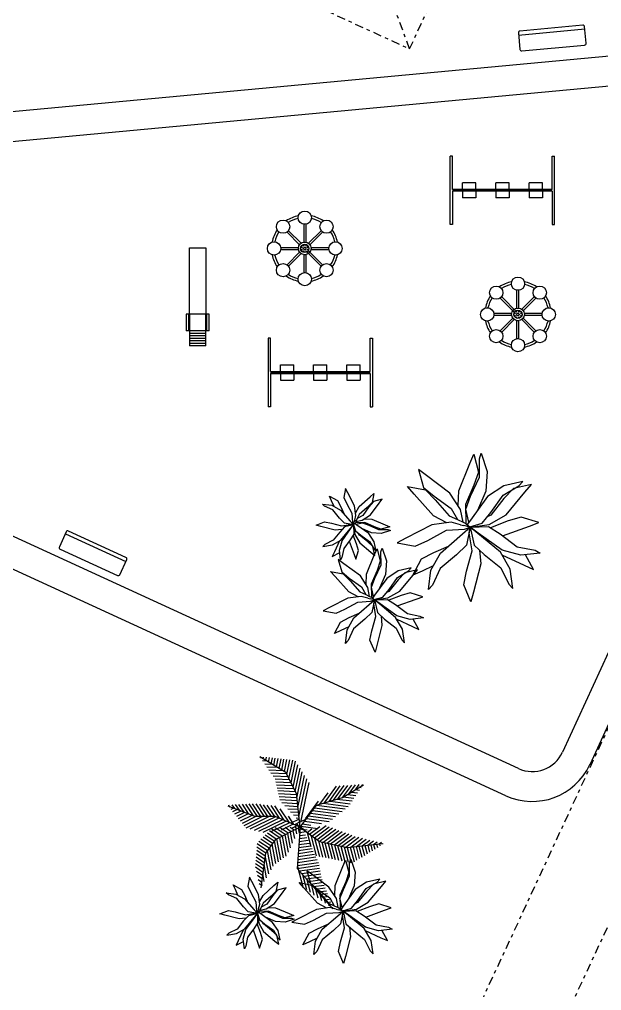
# Model space of a CAD drawing. Extents: x 714896 to 749292, y 8417558 to 8447149.
# Drawn here: x 739360.38 to 739377.9, y 8429322.94 to 8429352.16 of the extents above; entities that cross this region are included whole.
import ezdxf

# ---------------------------------------------------------------- set-up
doc = ezdxf.new("R2010")
doc.units = 0
doc.header["$MEASUREMENT"] = 0
doc.linetypes.add('DASHDOT', pattern=[1, 0.5, -0.25, 0, -0.25])
doc.layers.add('LOTE', color=7, linetype='CONTINUOUS')
doc.layers.add('REFERENCIA', color=7, linetype='CONTINUOUS')

msp = doc.modelspace()

# ---------------------------------------------------------------- linework, layer by layer
at = {"layer": 'LOTE', "color": 7}
for p, q in [((739359.941, 8429349.37, 524.97), (739380.354, 8429351.277, 524.97)), ((739358.357, 8429348.318, 524.97), (739380.017, 8429350.342, 524.97)), ((739381.753, 8429341.068, 524.97), (739376.722, 8429330.112, 524.97)), ((739382.672, 8429340.912, 524.97), (739377.54, 8429329.736, 524.97)), ((739375.396, 8429329.62, 524.97), (739354.688, 8429339.129, 524.97)), ((739375.02, 8429328.802, 524.97), (739354.312, 8429338.311, 524.97))]:
    msp.add_line(p, q, dxfattribs=at)
for radius in [1, 1.9]:
    msp.add_arc((739375.813, 8429330.529, 524.97), radius, 245.3364, 335.3364, dxfattribs=at)
at = {"layer": 'REFERENCIA', "color": 11, "linetype": 'DASHDOT', "ltscale": 0.5}
for p, q in [((739372.121, 8429351.273, 524.97), (739367.403, 8429364.003, 524.97)), ((739372.121, 8429351.273, 524.97), (739376.127, 8429359.997, 524.97)), ((739363.397, 8429355.279, 524.97), (739372.121, 8429351.273, 524.97))]:
    msp.add_line(p, q, dxfattribs=at)
at = {"layer": 'REFERENCIA', "color": 11}
for p, q in [((739375.4, 8429351.691, 524.97), (739377.392, 8429351.877, 524.97)), ((739365.492, 8429345.289, 524.97), (739365.992, 8429345.289, 524.97)), ((739365.492, 8429343.289, 524.97), (739365.492, 8429345.289, 524.97)), ((739365.992, 8429345.289, 524.97), (739365.992, 8429343.289, 524.97)), ((739366.092, 8429343.289, 524.97), (739365.392, 8429343.289, 524.97)), ((739366.092, 8429342.789, 524.97), (739365.392, 8429342.789, 524.97)), ((739365.992, 8429342.714, 524.97), (739365.492, 8429342.714, 524.97)), ((739365.992, 8429342.639, 524.97), (739365.492, 8429342.639, 524.97)), ((739365.992, 8429342.564, 524.97), (739365.492, 8429342.564, 524.97)), ((739365.992, 8429342.489, 524.97), (739365.492, 8429342.489, 524.97)), ((739365.992, 8429342.414, 524.97), (739365.492, 8429342.414, 524.97)), ((739365.992, 8429342.339, 524.97), (739365.492, 8429342.339, 524.97)), ((739361.76, 8429336.68, 524.97), (739363.577, 8429335.846, 524.97))]:
    msp.add_line(p, q, dxfattribs=at)
at = {"layer": 'REFERENCIA', "color": 44, "linetype": 'DASHDOT', "ltscale": 0.5}
for p, q in [((739372.498, 8429318.767, 524.97), (739383.446, 8429342.35, 524.97)), ((739376.45, 8429321.343, 524.97), (739384.029, 8429337.669, 524.97))]:
    msp.add_line(p, q, dxfattribs=at)
at = {"layer": 'REFERENCIA', "color": 3}
for p, q in [((739370.468, 8429337.097, 524.97), (739370.455, 8429337.045, 524.97)), ((739370.543, 8429337.14, 524.97), (739370.505, 8429337.055, 524.97)), ((739373.563, 8429337.109, 524.97), (739373.733, 8429337.033, 524.97)), ((739373.65, 8429336.958, 524.97), (739373.753, 8429336.932, 524.97)), ((739370.799, 8429334.854, 524.97), (739370.917, 8429334.801, 524.97)), ((739370.859, 8429334.749, 524.97), (739370.931, 8429334.73, 524.97)), ((739367.635, 8429329.954, 524.97), (739367.639, 8429329.975, 524.97)), ((739367.714, 8429329.907, 524.97), (739367.727, 8429329.966, 524.97)), ((739367.794, 8429329.859, 524.97), (739367.814, 8429329.957, 524.97)), ((739367.662, 8429329.938, 524.97), (739367.635, 8429329.939, 524.97)), ((739367.825, 8429329.841, 524.97), (739367.698, 8429329.848, 524.97)), ((739367.989, 8429329.744, 524.97), (739367.76, 8429329.756, 524.97)), ((739368.152, 8429329.647, 524.97), (739367.823, 8429329.665, 524.97)), ((739367.874, 8429329.812, 524.97), (739367.902, 8429329.948, 524.97)), ((739367.954, 8429329.764, 524.97), (739367.99, 8429329.938, 524.97)), ((739368.034, 8429329.717, 524.97), (739368.077, 8429329.929, 524.97)), ((739368.114, 8429329.67, 524.97), (739368.165, 8429329.92, 524.97)), ((739368.194, 8429329.622, 524.97), (739368.253, 8429329.911, 524.97)), ((739368.273, 8429329.575, 524.97), (739368.34, 8429329.901, 524.97)), ((739368.353, 8429329.528, 524.97), (739368.428, 8429329.892, 524.97)), ((739368.425, 8429329.441, 524.97), (739368.516, 8429329.883, 524.97)), ((739368.489, 8429329.314, 524.97), (739368.603, 8429329.874, 524.97)), ((739368.552, 8429329.187, 524.97), (739368.686, 8429329.84, 524.97)), ((739368.616, 8429329.06, 524.97), (739368.754, 8429329.733, 524.97)), ((739368.315, 8429329.55, 524.97), (739367.885, 8429329.574, 524.97)), ((739368.417, 8429329.457, 524.97), (739367.948, 8429329.483, 524.97)), ((739368.462, 8429329.367, 524.97), (739368.01, 8429329.391, 524.97)), ((739368.679, 8429328.932, 524.97), (739368.822, 8429329.627, 524.97)), ((739368.727, 8429328.731, 524.97), (739368.889, 8429329.521, 524.97)), ((739368.759, 8429328.451, 524.97), (739368.957, 8429329.415, 524.97)), ((739368.507, 8429329.276, 524.97), (739368.07, 8429329.3, 524.97)), ((739368.552, 8429329.186, 524.97), (739368.091, 8429329.211, 524.97)), ((739368.598, 8429329.096, 524.97), (739368.111, 8429329.122, 524.97)), ((739368.791, 8429328.17, 524.97), (739369.025, 8429329.309, 524.97)), ((739368.848, 8429328.009, 524.97), (739369.093, 8429329.203, 524.97)), ((739369.557, 8429328.59, 524.97), (739369.916, 8429329.086, 524.97)), ((739369.695, 8429328.631, 524.97), (739370.031, 8429329.095, 524.97)), ((739369.833, 8429328.672, 524.97), (739370.146, 8429329.105, 524.97)), ((739369.971, 8429328.713, 524.97), (739370.261, 8429329.114, 524.97)), ((739370.112, 8429328.758, 524.97), (739370.377, 8429329.124, 524.97)), ((739370.301, 8429328.87, 524.97), (739370.492, 8429329.133, 524.97)), ((739370.491, 8429328.982, 524.97), (739370.607, 8429329.143, 524.97)), ((739370.68, 8429329.095, 524.97), (739370.709, 8429329.135, 524.97)), ((739368.643, 8429329.005, 524.97), (739368.131, 8429329.033, 524.97)), ((739368.688, 8429328.915, 524.97), (739368.151, 8429328.944, 524.97)), ((739368.716, 8429328.825, 524.97), (739368.172, 8429328.855, 524.97)), ((739369.419, 8429328.549, 524.97), (739369.665, 8429328.889, 524.97)), ((739370.248, 8429328.839, 524.97), (739370.499, 8429328.806, 524.97)), ((739370.37, 8429328.911, 524.97), (739370.555, 8429328.887, 524.97)), ((739370.493, 8429328.984, 524.97), (739370.611, 8429328.968, 524.97)), ((739370.616, 8429329.056, 524.97), (739370.667, 8429329.05, 524.97)), ((739366.669, 8429328.528, 524.97), (739366.705, 8429328.472, 524.97)), ((739366.771, 8429328.532, 524.97), (739366.846, 8429328.417, 524.97)), ((739366.873, 8429328.536, 524.97), (739366.987, 8429328.362, 524.97)), ((739366.975, 8429328.541, 524.97), (739367.128, 8429328.306, 524.97)), ((739367.077, 8429328.545, 524.97), (739367.269, 8429328.251, 524.97)), ((739367.178, 8429328.55, 524.97), (739367.41, 8429328.195, 524.97)), ((739367.28, 8429328.554, 524.97), (739367.53, 8429328.172, 524.97)), ((739367.382, 8429328.559, 524.97), (739367.635, 8429328.172, 524.97)), ((739367.489, 8429328.556, 524.97), (739367.74, 8429328.172, 524.97)), ((739367.602, 8429328.544, 524.97), (739367.845, 8429328.172, 524.97)), ((739367.715, 8429328.532, 524.97), (739367.95, 8429328.172, 524.97)), ((739367.827, 8429328.519, 524.97), (739368.054, 8429328.172, 524.97)), ((739367.94, 8429328.507, 524.97), (739368.191, 8429328.123, 524.97)), ((739368.053, 8429328.495, 524.97), (739368.336, 8429328.062, 524.97)), ((739368.727, 8429328.737, 524.97), (739368.192, 8429328.766, 524.97)), ((739368.737, 8429328.649, 524.97), (739368.212, 8429328.677, 524.97)), ((739368.747, 8429328.56, 524.97), (739368.28, 8429328.586, 524.97)), ((739368.757, 8429328.472, 524.97), (739368.367, 8429328.493, 524.97)), ((739368.987, 8429328.102, 524.97), (739369.376, 8429328.64, 524.97)), ((739369.317, 8429328.517, 524.97), (739370.182, 8429328.405, 524.97)), ((739369.519, 8429328.579, 524.97), (739370.275, 8429328.481, 524.97)), ((739369.727, 8429328.641, 524.97), (739370.331, 8429328.562, 524.97)), ((739369.935, 8429328.702, 524.97), (739370.387, 8429328.643, 524.97)), ((739370.125, 8429328.766, 524.97), (739370.443, 8429328.725, 524.97)), ((739366.707, 8429328.471, 524.97), (739366.68, 8429328.458, 524.97)), ((739366.818, 8429328.428, 524.97), (739366.737, 8429328.388, 524.97)), ((739366.929, 8429328.385, 524.97), (739366.793, 8429328.318, 524.97)), ((739367.039, 8429328.341, 524.97), (739366.85, 8429328.248, 524.97)), ((739367.15, 8429328.298, 524.97), (739366.907, 8429328.178, 524.97)), ((739367.26, 8429328.254, 524.97), (739366.963, 8429328.108, 524.97)), ((739367.371, 8429328.211, 524.97), (739367.02, 8429328.038, 524.97)), ((739368.214, 8429328.409, 524.97), (739368.481, 8429328.001, 524.97)), ((739368.767, 8429328.383, 524.97), (739368.453, 8429328.4, 524.97)), ((739368.777, 8429328.295, 524.97), (739368.539, 8429328.308, 524.97)), ((739368.787, 8429328.206, 524.97), (739368.625, 8429328.215, 524.97)), ((739369.138, 8429328.275, 524.97), (739369.893, 8429328.177, 524.97)), ((739369.198, 8429328.355, 524.97), (739369.989, 8429328.253, 524.97)), ((739369.257, 8429328.436, 524.97), (739370.086, 8429328.329, 524.97)), ((739367.492, 8429328.172, 524.97), (739367.077, 8429327.969, 524.97)), ((739367.69, 8429328.172, 524.97), (739367.134, 8429327.899, 524.97)), ((739367.889, 8429328.172, 524.97), (739367.19, 8429327.829, 524.97)), ((739368.082, 8429328.169, 524.97), (739367.314, 8429327.792, 524.97)), ((739368.189, 8429328.124, 524.97), (739367.444, 8429327.758, 524.97)), ((739368.296, 8429328.079, 524.97), (739367.575, 8429327.724, 524.97)), ((739368.403, 8429328.034, 524.97), (739367.705, 8429327.691, 524.97)), ((739368.51, 8429327.988, 524.97), (739367.944, 8429327.71, 524.97)), ((739368.617, 8429327.943, 524.97), (739368.253, 8429327.764, 524.97)), ((739368.463, 8429328.188, 524.97), (739368.626, 8429327.939, 524.97)), ((739368.8, 8429328.095, 524.97), (739368.549, 8429327.972, 524.97)), ((739368.81, 8429328.002, 524.97), (739368.656, 8429327.926, 524.97)), ((739368.797, 8429328.118, 524.97), (739368.711, 8429328.123, 524.97)), ((739368.712, 8429327.968, 524.97), (739368.788, 8429327.851, 524.97)), ((739368.821, 8429327.91, 524.97), (739368.763, 8429327.881, 524.97)), ((739369.044, 8429328.117, 524.97), (739368.793, 8429327.994, 524.97)), ((739368.807, 8429328.03, 524.97), (739368.797, 8429328.03, 524.97)), ((739368.9, 8429327.952, 524.97), (739369.152, 8429327.919, 524.97)), ((739368.959, 8429328.032, 524.97), (739369.469, 8429327.966, 524.97)), ((739369.019, 8429328.113, 524.97), (739369.701, 8429328.025, 524.97)), ((739369.078, 8429328.194, 524.97), (739369.797, 8429328.101, 524.97)), ((739369.181, 8429327.588, 524.97), (739369.605, 8429327.906, 524.97)), ((739368.044, 8429327.433, 524.97), (739367.776, 8429327.616, 524.97)), ((739368.109, 8429327.495, 524.97), (739367.84, 8429327.678, 524.97)), ((739368.199, 8429327.54, 524.97), (739367.904, 8429327.741, 524.97)), ((739368.289, 8429327.585, 524.97), (739367.969, 8429327.803, 524.97)), ((739368.379, 8429327.63, 524.97), (739368.075, 8429327.837, 524.97)), ((739368.469, 8429327.675, 524.97), (739368.226, 8429327.84, 524.97)), ((739368.474, 8429327.099, 524.97), (739368.374, 8429327.627, 524.97)), ((739368.559, 8429327.719, 524.97), (739368.378, 8429327.843, 524.97)), ((739368.537, 8429327.238, 524.97), (739368.455, 8429327.668, 524.97)), ((739368.648, 8429327.764, 524.97), (739368.529, 8429327.846, 524.97)), ((739368.6, 8429327.377, 524.97), (739368.537, 8429327.709, 524.97)), ((739368.724, 8429327.898, 524.97), (739368.562, 8429327.818, 524.97)), ((739368.663, 8429327.515, 524.97), (739368.618, 8429327.749, 524.97)), ((739368.738, 8429327.809, 524.97), (739368.681, 8429327.849, 524.97)), ((739368.726, 8429327.654, 524.97), (739368.697, 8429327.805, 524.97)), ((739368.809, 8429327.674, 524.97), (739368.781, 8429327.824, 524.97)), ((739368.789, 8429327.793, 524.97), (739368.783, 8429327.821, 524.97)), ((739368.787, 8429327.804, 524.97), (739369.039, 8429327.771, 524.97)), ((739368.808, 8429327.875, 524.97), (739368.834, 8429327.872, 524.97)), ((739368.81, 8429327.601, 524.97), (739368.991, 8429327.627, 524.97)), ((739368.816, 8429327.698, 524.97), (739368.997, 8429327.724, 524.97)), ((739368.929, 8429327.786, 524.97), (739368.832, 8429327.852, 524.97)), ((739368.847, 8429327.885, 524.97), (739369.356, 8429327.819, 524.97)), ((739369.035, 8429327.698, 524.97), (739369.175, 8429327.803, 524.97)), ((739369.035, 8429327.698, 524.97), (739369.147, 8429327.274, 524.97)), ((739369.108, 8429327.643, 524.97), (739369.416, 8429327.874, 524.97)), ((739369.148, 8429327.613, 524.97), (739369.311, 8429326.995, 524.97)), ((739369.255, 8429327.533, 524.97), (739369.702, 8429327.869, 524.97)), ((739369.328, 8429327.479, 524.97), (739369.8, 8429327.833, 524.97)), ((739369.401, 8429327.424, 524.97), (739369.898, 8429327.796, 524.97)), ((739369.512, 8429327.398, 524.97), (739369.995, 8429327.76, 524.97)), ((739369.627, 8429327.374, 524.97), (739370.093, 8429327.724, 524.97)), ((739369.742, 8429327.35, 524.97), (739370.191, 8429327.687, 524.97)), ((739369.856, 8429327.327, 524.97), (739370.289, 8429327.651, 524.97)), ((739369.971, 8429327.303, 524.97), (739370.386, 8429327.615, 524.97)), ((739367.84, 8429327.147, 524.97), (739367.536, 8429327.354, 524.97)), ((739367.891, 8429327.219, 524.97), (739367.582, 8429327.429, 524.97)), ((739367.942, 8429327.29, 524.97), (739367.647, 8429327.492, 524.97)), ((739367.993, 8429327.362, 524.97), (739367.711, 8429327.554, 524.97)), ((739368.091, 8429326.761, 524.97), (739367.981, 8429327.345, 524.97)), ((739368.17, 8429326.817, 524.97), (739368.051, 8429327.443, 524.97)), ((739368.248, 8429326.874, 524.97), (739368.129, 8429327.504, 524.97)), ((739368.327, 8429326.93, 524.97), (739368.21, 8429327.545, 524.97)), ((739368.406, 8429326.987, 524.97), (739368.292, 8429327.586, 524.97)), ((739368.791, 8429327.333, 524.97), (739369.107, 8429327.378, 524.97)), ((739368.797, 8429327.422, 524.97), (739369.068, 8429327.461, 524.97)), ((739368.804, 8429327.512, 524.97), (739369.029, 8429327.544, 524.97)), ((739369.261, 8429327.528, 524.97), (739369.407, 8429326.976, 524.97)), ((739369.374, 8429327.444, 524.97), (739369.502, 8429326.957, 524.97)), ((739369.475, 8429327.405, 524.97), (739369.598, 8429326.939, 524.97)), ((739369.571, 8429327.386, 524.97), (739369.694, 8429326.92, 524.97)), ((739369.667, 8429327.366, 524.97), (739369.789, 8429326.901, 524.97)), ((739369.763, 8429327.346, 524.97), (739369.885, 8429326.882, 524.97)), ((739369.859, 8429327.326, 524.97), (739369.981, 8429326.863, 524.97)), ((739370.085, 8429327.279, 524.97), (739370.485, 8429327.579, 524.97)), ((739370.2, 8429327.255, 524.97), (739370.594, 8429327.551, 524.97)), ((739370.349, 8429327.257, 524.97), (739370.704, 8429327.523, 524.97)), ((739370.52, 8429327.276, 524.97), (739370.813, 8429327.496, 524.97)), ((739370.691, 8429327.294, 524.97), (739370.923, 8429327.468, 524.97)), ((739370.862, 8429327.313, 524.97), (739371.032, 8429327.441, 524.97)), ((739370.949, 8429327.322, 524.97), (739370.995, 8429327.148, 524.97)), ((739371.033, 8429327.331, 524.97), (739371.142, 8429327.413, 524.97)), ((739371.037, 8429327.332, 524.97), (739371.073, 8429327.197, 524.97)), ((739371.125, 8429327.341, 524.97), (739371.151, 8429327.245, 524.97)), ((739371.204, 8429327.35, 524.97), (739371.276, 8429327.404, 524.97)), ((739371.213, 8429327.351, 524.97), (739371.229, 8429327.293, 524.97)), ((739371.302, 8429327.361, 524.97), (739371.307, 8429327.341, 524.97)), ((739367.76, 8429326.883, 524.97), (739367.509, 8429327.054, 524.97)), ((739367.774, 8429326.98, 524.97), (739367.518, 8429327.154, 524.97)), ((739367.789, 8429327.076, 524.97), (739367.527, 8429327.254, 524.97)), ((739367.949, 8429326.567, 524.97), (739367.839, 8429327.147, 524.97)), ((739368.017, 8429326.683, 524.97), (739367.91, 8429327.246, 524.97)), ((739368.766, 8429326.974, 524.97), (739369.261, 8429327.046, 524.97)), ((739368.772, 8429327.064, 524.97), (739369.222, 8429327.129, 524.97)), ((739368.779, 8429327.154, 524.97), (739369.184, 8429327.212, 524.97)), ((739368.785, 8429327.243, 524.97), (739369.145, 8429327.295, 524.97)), ((739369.955, 8429327.306, 524.97), (739370.077, 8429326.844, 524.97)), ((739370.051, 8429327.286, 524.97), (739370.172, 8429326.825, 524.97)), ((739370.147, 8429327.266, 524.97), (739370.268, 8429326.806, 524.97)), ((739370.243, 8429327.247, 524.97), (739370.364, 8429326.787, 524.97)), ((739370.331, 8429327.256, 524.97), (739370.448, 8429326.811, 524.97)), ((739370.419, 8429327.265, 524.97), (739370.526, 8429326.859, 524.97)), ((739370.508, 8429327.275, 524.97), (739370.604, 8429326.908, 524.97)), ((739370.596, 8429327.284, 524.97), (739370.682, 8429326.956, 524.97)), ((739370.684, 8429327.294, 524.97), (739370.76, 8429327.004, 524.97)), ((739370.772, 8429327.303, 524.97), (739370.839, 8429327.052, 524.97)), ((739370.861, 8429327.313, 524.97), (739370.917, 8429327.1, 524.97)), ((739367.72, 8429326.592, 524.97), (739367.482, 8429326.754, 524.97)), ((739367.733, 8429326.689, 524.97), (739367.491, 8429326.854, 524.97)), ((739367.747, 8429326.786, 524.97), (739367.5, 8429326.954, 524.97)), ((739367.882, 8429326.451, 524.97), (739367.777, 8429327.005, 524.97)), ((739368.747, 8429326.706, 524.97), (739369.376, 8429326.796, 524.97)), ((739368.754, 8429326.795, 524.97), (739369.338, 8429326.879, 524.97)), ((739368.76, 8429326.885, 524.97), (739369.299, 8429326.963, 524.97)), ((739367.706, 8429326.495, 524.97), (739367.484, 8429326.647, 524.97)), ((739367.693, 8429326.398, 524.97), (739367.511, 8429326.522, 524.97)), ((739367.747, 8429326.219, 524.97), (739367.702, 8429326.461, 524.97)), ((739367.815, 8429326.335, 524.97), (739367.739, 8429326.733, 524.97)), ((739368.741, 8429326.616, 524.97), (739369.394, 8429326.71, 524.97)), ((739368.745, 8429326.668, 524.97), (739368.905, 8429326.061, 524.97)), ((739368.805, 8429326.537, 524.97), (739369.411, 8429326.624, 524.97)), ((739368.874, 8429326.458, 524.97), (739369.428, 8429326.538, 524.97)), ((739368.943, 8429326.379, 524.97), (739369.445, 8429326.452, 524.97)), ((739367.679, 8429326.301, 524.97), (739367.538, 8429326.397, 524.97)), ((739367.666, 8429326.204, 524.97), (739367.565, 8429326.273, 524.97)), ((739367.68, 8429326.103, 524.97), (739367.664, 8429326.189, 524.97)), ((739368.898, 8429326.431, 524.97), (739369.017, 8429325.979, 524.97)), ((739369.012, 8429326.301, 524.97), (739369.462, 8429326.365, 524.97)), ((739369.027, 8429326.284, 524.97), (739369.129, 8429325.897, 524.97)), ((739369.082, 8429326.222, 524.97), (739369.486, 8429326.28, 524.97)), ((739369.151, 8429326.143, 524.97), (739369.519, 8429326.196, 524.97)), ((739367.652, 8429326.107, 524.97), (739367.592, 8429326.148, 524.97)), ((739369.157, 8429326.136, 524.97), (739369.242, 8429325.814, 524.97)), ((739369.22, 8429326.065, 524.97), (739369.552, 8429326.112, 524.97)), ((739369.286, 8429325.989, 524.97), (739369.354, 8429325.732, 524.97)), ((739369.289, 8429325.986, 524.97), (739369.584, 8429326.028, 524.97)), ((739369.359, 8429325.907, 524.97), (739369.617, 8429325.944, 524.97)), ((739369.428, 8429325.829, 524.97), (739369.649, 8429325.86, 524.97)), ((739369.416, 8429325.842, 524.97), (739369.467, 8429325.65, 524.97)), ((739369.497, 8429325.75, 524.97), (739369.682, 8429325.776, 524.97)), ((739369.546, 8429325.695, 524.97), (739369.579, 8429325.567, 524.97)), ((739369.567, 8429325.671, 524.97), (739369.714, 8429325.692, 524.97)), ((739369.636, 8429325.592, 524.97), (739369.747, 8429325.608, 524.97)), ((739367.576, 8429325.399, 524.97), (739367.563, 8429325.348, 524.97)), ((739367.651, 8429325.443, 524.97), (739367.613, 8429325.358, 524.97)), ((739369.675, 8429325.548, 524.97), (739369.692, 8429325.485, 524.97)), ((739369.705, 8429325.514, 524.97), (739369.78, 8429325.524, 524.97)), ((739369.774, 8429325.435, 524.97), (739369.812, 8429325.441, 524.97)), ((739369.853, 8429325.489, 524.97), (739369.972, 8429325.436, 524.97)), ((739369.914, 8429325.384, 524.97), (739369.986, 8429325.366, 524.97))]:
    msp.add_line(p, q, dxfattribs=at)
at = {"layer": 'REFERENCIA', "color": 11, "elevation": 524.97}
for points in [[(739377.331, 8429351.99), (739375.439, 8429351.813, 0.414214), (739375.394, 8429351.759), (739375.441, 8429351.261, 0.414214), (739375.495, 8429351.216), (739377.387, 8429351.392, 0.414214), (739377.432, 8429351.447), (739377.385, 8429351.945, 0.414214)], [(739363.581, 8429335.974), (739361.855, 8429336.767, 0.414214), (739361.788, 8429336.742), (739361.58, 8429336.288, 0.414214), (739361.604, 8429336.222), (739363.331, 8429335.429, 0.414214), (739363.397, 8429335.453), (739363.606, 8429335.908, 0.414214)]]:
    msp.add_lwpolyline(points, format="xyb", close=True, dxfattribs=at)
at = {"layer": 'REFERENCIA', "elevation": 524.97}
for points in [[(739373.415, 8429348.049), (739373.345, 8429348.049)], [(739376.415, 8429348.049), (739376.485, 8429348.049)]]:
    msp.add_lwpolyline(points, dxfattribs=at)
at = {"layer": 'REFERENCIA', "color": 11, "elevation": 524.97}
for points in [[(739373.345, 8429345.989), (739373.345, 8429348.049)], [(739373.415, 8429347.049), (739373.415, 8429348.049)], [(739376.415, 8429347.049), (739376.415, 8429348.049)], [(739376.485, 8429345.989), (739376.485, 8429348.049)], [(739373.715, 8429347.049), (739373.715, 8429347.249)], [(739374.115, 8429347.249), (739373.715, 8429347.249)], [(739374.115, 8429347.049), (739374.115, 8429347.249)], [(739374.715, 8429347.049), (739374.715, 8429347.249)], [(739375.115, 8429347.249), (739374.715, 8429347.249)], [(739375.115, 8429347.049), (739375.115, 8429347.249)], [(739375.715, 8429347.049), (739375.715, 8429347.249)], [(739376.115, 8429347.249), (739375.715, 8429347.249)], [(739376.115, 8429347.049), (739376.115, 8429347.249)], [(739376.415, 8429347.049), (739373.415, 8429347.049)], [(739376.415, 8429347.019), (739373.415, 8429347.019)], [(739373.415, 8429346.989), (739373.415, 8429345.989)], [(739376.415, 8429346.989), (739373.415, 8429346.989)], [(739373.715, 8429346.989), (739373.715, 8429346.789)], [(739374.115, 8429346.989), (739374.115, 8429346.789)], [(739374.715, 8429346.989), (739374.715, 8429346.789)], [(739375.115, 8429346.989), (739375.115, 8429346.789)], [(739375.715, 8429346.989), (739375.715, 8429346.789)], [(739376.115, 8429346.989), (739376.115, 8429346.789)], [(739376.415, 8429346.989), (739376.415, 8429345.989)], [(739374.115, 8429346.789), (739373.715, 8429346.789)], [(739375.115, 8429346.789), (739374.715, 8429346.789)], [(739376.115, 8429346.789), (739375.715, 8429346.789)], [(739368.81, 8429345.383), (739368.431, 8429345.762)], [(739368.853, 8429345.425), (739368.473, 8429345.805)], [(739368.935, 8429345.996), (739368.935, 8429345.459)], [(739368.995, 8429345.996), (739368.995, 8429345.459)], [(739369.077, 8429345.425), (739369.456, 8429345.805)], [(739369.119, 8429345.383), (739369.499, 8429345.762)], [(739373.415, 8429345.989), (739373.345, 8429345.989)], [(739376.415, 8429345.989), (739376.485, 8429345.989)], [(739368.24, 8429345.301), (739368.776, 8429345.301)], [(739368.24, 8429345.241), (739368.776, 8429345.241)], [(739368.431, 8429344.779), (739368.81, 8429345.159)], [(739368.844, 8429345.301), (739368.892, 8429345.301)], [(739368.844, 8429345.241), (739368.892, 8429345.241)], [(739368.892, 8429345.301), (739368.858, 8429345.335)], [(739368.858, 8429345.207), (739368.892, 8429345.241)], [(739368.935, 8429345.343), (739368.901, 8429345.378)], [(739368.901, 8429345.164), (739368.935, 8429345.198)], [(739368.922, 8429345.271), (739368.935, 8429345.283)], [(739368.935, 8429345.258), (739368.922, 8429345.271)], [(739368.935, 8429345.392), (739368.935, 8429345.343)], [(739368.935, 8429345.301), (739368.952, 8429345.301)], [(739368.935, 8429345.301), (739368.935, 8429345.283)], [(739368.935, 8429345.258), (739368.935, 8429345.241)], [(739368.935, 8429345.241), (739368.952, 8429345.241)], [(739368.935, 8429345.198), (739368.935, 8429345.15)], [(739368.952, 8429345.301), (739368.965, 8429345.313)], [(739368.965, 8429345.228), (739368.952, 8429345.241)], [(739368.977, 8429345.301), (739368.965, 8429345.313)], [(739368.965, 8429345.228), (739368.977, 8429345.241)], [(739368.977, 8429345.301), (739368.995, 8429345.301)], [(739368.977, 8429345.241), (739368.995, 8429345.241)], [(739368.995, 8429345.392), (739368.995, 8429345.343)], [(739368.995, 8429345.343), (739369.029, 8429345.378)], [(739368.995, 8429345.301), (739368.995, 8429345.283)], [(739369.007, 8429345.271), (739368.995, 8429345.283)], [(739368.995, 8429345.258), (739369.007, 8429345.271)], [(739368.995, 8429345.258), (739368.995, 8429345.241)], [(739369.456, 8429344.737), (739368.995, 8429345.198)], [(739368.995, 8429345.198), (739368.995, 8429345.15)], [(739369.037, 8429345.301), (739369.072, 8429345.335)], [(739369.037, 8429345.301), (739369.086, 8429345.301)], [(739369.499, 8429344.779), (739369.037, 8429345.241)], [(739369.037, 8429345.241), (739369.086, 8429345.241)], [(739369.153, 8429345.301), (739369.69, 8429345.301)], [(739369.153, 8429345.241), (739369.69, 8429345.241)], [(739368.473, 8429344.737), (739368.853, 8429345.116)], [(739368.935, 8429345.082), (739368.935, 8429344.546)], [(739368.995, 8429345.082), (739368.995, 8429344.546)], [(739375.352, 8429343.473), (739375.352, 8429344.01)], [(739375.412, 8429343.473), (739375.412, 8429344.01)], [(739374.848, 8429343.776), (739375.31, 8429343.315)], [(739374.891, 8429343.819), (739375.352, 8429343.357)], [(739375.873, 8429343.819), (739375.494, 8429343.439)], [(739375.916, 8429343.776), (739375.536, 8429343.397)], [(739375.352, 8429343.357), (739375.352, 8429343.405)], [(739375.412, 8429343.357), (739375.412, 8429343.405)], [(739365.392, 8429343.289), (739365.392, 8429342.789)], [(739365.467, 8429343.289), (739365.467, 8429342.789)], [(739365.492, 8429343.289), (739365.492, 8429342.339)], [(739365.992, 8429342.339), (739365.992, 8429343.289)], [(739366.017, 8429342.789), (739366.017, 8429343.289)], [(739366.092, 8429342.789), (739366.092, 8429343.289)], [(739375.194, 8429343.315), (739374.657, 8429343.315)], [(739375.194, 8429343.255), (739374.657, 8429343.255)], [(739375.228, 8429343.173), (739374.848, 8429342.793)], [(739375.27, 8429343.13), (739374.891, 8429342.751)], [(739375.31, 8429343.315), (739375.261, 8429343.315)], [(739375.31, 8429343.255), (739375.261, 8429343.255)], [(739375.31, 8429343.255), (739375.275, 8429343.22)], [(739375.352, 8429343.212), (739375.318, 8429343.178)], [(739375.352, 8429343.297), (739375.34, 8429343.285)], [(739375.34, 8429343.285), (739375.352, 8429343.272)], [(739375.352, 8429343.297), (739375.352, 8429343.315)], [(739375.37, 8429343.315), (739375.352, 8429343.315)], [(739375.352, 8429343.255), (739375.352, 8429343.272)], [(739375.37, 8429343.255), (739375.352, 8429343.255)], [(739375.352, 8429343.164), (739375.352, 8429343.212)], [(739375.382, 8429343.327), (739375.37, 8429343.315)], [(739375.37, 8429343.255), (739375.382, 8429343.242)], [(739375.382, 8429343.327), (739375.394, 8429343.315)], [(739375.394, 8429343.255), (739375.382, 8429343.242)], [(739375.412, 8429343.315), (739375.394, 8429343.315)], [(739375.412, 8429343.255), (739375.394, 8429343.255)], [(739375.446, 8429343.391), (739375.412, 8429343.357)], [(739375.412, 8429343.297), (739375.412, 8429343.315)], [(739375.412, 8429343.297), (739375.424, 8429343.285)], [(739375.424, 8429343.285), (739375.412, 8429343.272)], [(739375.412, 8429343.255), (739375.412, 8429343.272)], [(739375.412, 8429343.212), (739375.446, 8429343.178)], [(739375.412, 8429343.164), (739375.412, 8429343.212)], [(739375.489, 8429343.349), (739375.454, 8429343.315)], [(739375.503, 8429343.315), (739375.454, 8429343.315)], [(739375.454, 8429343.255), (739375.489, 8429343.22)], [(739375.503, 8429343.255), (739375.454, 8429343.255)], [(739375.494, 8429343.13), (739375.873, 8429342.751)], [(739375.536, 8429343.173), (739375.916, 8429342.793)], [(739376.107, 8429343.315), (739375.57, 8429343.315)], [(739376.107, 8429343.255), (739375.57, 8429343.255)], [(739375.352, 8429342.56), (739375.352, 8429343.096)], [(739375.412, 8429342.56), (739375.412, 8429343.096)], [(739367.862, 8429342.567), (739367.862, 8429340.507)], [(739367.932, 8429342.567), (739367.862, 8429342.567)], [(739367.932, 8429341.567), (739367.932, 8429342.567)], [(739370.932, 8429342.567), (739371.002, 8429342.567)], [(739370.932, 8429341.567), (739370.932, 8429342.567)], [(739371.002, 8429342.567), (739371.002, 8429340.507)], [(739368.232, 8429341.767), (739368.632, 8429341.767)], [(739368.232, 8429341.567), (739368.232, 8429341.767)], [(739368.632, 8429341.567), (739368.632, 8429341.767)], [(739369.232, 8429341.767), (739369.632, 8429341.767)], [(739369.232, 8429341.567), (739369.232, 8429341.767)], [(739369.632, 8429341.567), (739369.632, 8429341.767)], [(739370.232, 8429341.767), (739370.632, 8429341.767)], [(739370.232, 8429341.567), (739370.232, 8429341.767)], [(739370.632, 8429341.567), (739370.632, 8429341.767)], [(739367.932, 8429341.567), (739370.932, 8429341.567)], [(739367.932, 8429341.537), (739370.932, 8429341.537)], [(739367.932, 8429341.507), (739367.932, 8429340.507)], [(739367.932, 8429341.507), (739370.932, 8429341.507)], [(739368.232, 8429341.507), (739368.232, 8429341.307)], [(739368.632, 8429341.507), (739368.632, 8429341.307)], [(739369.232, 8429341.507), (739369.232, 8429341.307)], [(739369.632, 8429341.507), (739369.632, 8429341.307)], [(739370.232, 8429341.507), (739370.232, 8429341.307)], [(739370.632, 8429341.507), (739370.632, 8429341.307)], [(739370.932, 8429341.507), (739370.932, 8429340.507)], [(739368.232, 8429341.307), (739368.632, 8429341.307)], [(739369.232, 8429341.307), (739369.632, 8429341.307)], [(739370.232, 8429341.307), (739370.632, 8429341.307)], [(739367.932, 8429340.507), (739367.862, 8429340.507)], [(739370.932, 8429340.507), (739371.002, 8429340.507)]]:
    msp.add_lwpolyline(points, dxfattribs=at)
at = {"layer": 'REFERENCIA', "color": 3, "elevation": 524.97}
for points in [[(739373.58, 8429337.533), (739373.598, 8429337.981), (739373.933, 8429338.796), (739374.049, 8429339.077), (739374.193, 8429338.538), (739374.056, 8429338.146), (739373.801, 8429337.561), (739373.817, 8429337.012), (739373.812, 8429336.996)], [(739373.905, 8429337.03), (739373.809, 8429337.425), (739373.955, 8429337.814), (739374.224, 8429338.392), (739374.221, 8429338.942), (739374.272, 8429339.108)], [(739374.272, 8429339.108), (739374.455, 8429338.554), (739374.418, 8429337.968), (739374.159, 8429337.381)], [(739373.733, 8429337.033), (739373.656, 8429337.416), (739373.335, 8429337.909), (739372.628, 8429338.436), (739372.385, 8429338.617), (739372.538, 8429338.081), (739372.857, 8429337.814), (739373.376, 8429337.444), (739373.563, 8429337.109)], [(739375.525, 8429338.253), (739374.954, 8429338.131), (739374.466, 8429337.803), (739373.948, 8429337.09), (739373.854, 8429336.959)], [(739373.93, 8429336.892), (739374.304, 8429337.004), (739374.567, 8429337.327), (739374.931, 8429337.85), (739375.406, 8429338.125), (739375.525, 8429338.253)], [(739373.94, 8429336.883), (739374.518, 8429336.966), (739375.027, 8429337.259), (739375.592, 8429337.936), (739375.787, 8429338.169), (739375.243, 8429338.045), (739374.959, 8429337.742), (739374.56, 8429337.244), (739374.459, 8429337.194)], [(739370.468, 8429337.097), (739370.504, 8429337.234), (739370.466, 8429337.526), (739370.263, 8429337.917), (739370.193, 8429338.051), (739370.145, 8429337.777), (739370.231, 8429337.587), (739370.383, 8429337.307), (739370.4, 8429337.033), (739370.43, 8429336.952)], [(739370.495, 8429337.303), (739370.6, 8429337.501), (739370.929, 8429337.795), (739371.042, 8429337.896), (739370.99, 8429337.622), (739370.843, 8429337.475), (739370.6, 8429337.268), (739370.543, 8429337.14)], [(739373.237, 8429337.012), (739372.842, 8429337.223), (739372.254, 8429337.88), (739372.052, 8429338.107), (739372.6, 8429338.002), (739372.893, 8429337.707), (739373.308, 8429337.223), (739373.563, 8429337.109)], [(739369.847, 8429337.506), (739369.769, 8429337.674), (739369.706, 8429337.812), (739369.952, 8429337.682), (739370.05, 8429337.498), (739370.146, 8429337.279)], [(739370.505, 8429337.055), (739370.697, 8429337.094), (739370.943, 8429337.254), (739371.207, 8429337.607), (739371.297, 8429337.729), (739371.029, 8429337.653), (739370.896, 8429337.493), (739370.711, 8429337.234), (739370.543, 8429337.14)], [(739370.084, 8429336.81), (739369.878, 8429336.79), (739369.452, 8429336.902), (739369.305, 8429336.94), (739369.563, 8429337.048), (739369.766, 8429337.006), (739370.073, 8429336.919), (739370.344, 8429336.964), (739370.43, 8429336.952)], [(739370.505, 8429337.055), (739370.488, 8429337.017), (739370.43, 8429336.952)], [(739370.43, 8429336.952), (739370.455, 8429337.045)], [(739371.115, 8429336.159), (739371.054, 8429336.445), (739370.89, 8429336.689), (739370.534, 8429336.948), (739370.468, 8429336.995)], [(739370.755, 8429337.132), (739370.979, 8429337.123), (739371.387, 8429336.955), (739371.527, 8429336.897), (739371.258, 8429336.825), (739371.062, 8429336.894), (739370.769, 8429337.021), (739370.495, 8429337.013), (739370.487, 8429337.016)], [(739370.504, 8429336.969), (739370.701, 8429337.017), (739370.896, 8429336.944), (739371.185, 8429336.81), (739371.46, 8429336.811), (739371.543, 8429336.786)], [(739373.65, 8429336.958), (739373.375, 8429337.03), (739372.792, 8429336.955), (739372.01, 8429336.549), (739371.741, 8429336.409), (739372.29, 8429336.313), (739372.669, 8429336.484), (739373.229, 8429336.789), (739373.777, 8429336.822), (739373.94, 8429336.883)], [(739373.733, 8429337.033), (739373.809, 8429336.998), (739373.94, 8429336.883)], [(739374.918, 8429336.626), (739375.728, 8429336.916), (739376.013, 8429337.019), (739375.482, 8429337.188), (739375.083, 8429337.069), (739374.552, 8429336.866)], [(739370.439, 8429336.942), (739370.43, 8429336.952)], [(739370.43, 8429336.952), (739370.472, 8429336.663), (739370.618, 8429336.408), (739370.957, 8429336.126), (739371.073, 8429336.028), (739371.011, 8429336.3), (739370.86, 8429336.442), (739370.611, 8429336.642), (739370.586, 8429336.692)], [(739370.435, 8429336.957), (739370.491, 8429336.77), (739370.652, 8429336.638), (739370.914, 8429336.456), (739371.051, 8429336.219), (739371.115, 8429336.159)], [(739371.543, 8429336.786), (739371.266, 8429336.694), (739370.973, 8429336.713), (739370.679, 8429336.842)], [(739374.224, 8429336.191), (739374.263, 8429335.779), (739374.04, 8429334.927), (739373.963, 8429334.633), (739373.748, 8429335.148), (739373.831, 8429335.555), (739374.006, 8429336.168), (739373.916, 8429336.71), (739373.94, 8429336.883)], [(739373.94, 8429336.883), (739373.753, 8429336.932)], [(739373.959, 8429336.901), (739373.94, 8429336.883)], [(739370.012, 8429336.473), (739369.857, 8429336.136), (739369.793, 8429335.998), (739370.016, 8429336.116)], [(739370.302, 8429336.463), (739370.447, 8429336.058), (739370.498, 8429335.915), (739370.583, 8429336.181), (739370.523, 8429336.38), (739370.422, 8429336.646)], [(739370.81, 8429335.151), (739370.823, 8429335.465), (739371.058, 8429336.036), (739371.139, 8429336.232), (739371.239, 8429335.855), (739371.144, 8429335.58), (739370.965, 8429335.171), (739370.976, 8429334.787), (739370.973, 8429334.775)], [(739371.038, 8429334.799), (739370.971, 8429335.076), (739371.073, 8429335.348), (739371.261, 8429335.753), (739371.259, 8429336.137), (739371.295, 8429336.254)], [(739371.295, 8429336.254), (739371.423, 8429335.866), (739371.397, 8429335.455), (739371.216, 8429335.044)], [(739372.832, 8429335.717), (739372.495, 8429335.561), (739372.219, 8429335.434), (739372.48, 8429335.927), (739372.846, 8429336.122), (739373.286, 8429336.314)], [(739370.917, 8429334.801), (739370.864, 8429335.07), (739370.639, 8429335.414), (739370.144, 8429335.783), (739369.974, 8429335.91), (739370.081, 8429335.535), (739370.304, 8429335.348), (739370.668, 8429335.089), (739370.799, 8429334.854)], [(739374.898, 8429336.046), (739375.571, 8429335.736), (739375.847, 8429335.609), (739375.611, 8429336.054)], [(739370.57, 8429334.787), (739370.294, 8429334.934), (739369.882, 8429335.394), (739369.741, 8429335.553), (739370.124, 8429335.479), (739370.33, 8429335.273), (739370.62, 8429334.934), (739370.799, 8429334.854)], [(739372.172, 8429335.655), (739371.772, 8429335.57), (739371.431, 8429335.34), (739371.068, 8429334.841), (739371.002, 8429334.75)], [(739371.055, 8429334.702), (739371.317, 8429334.781), (739371.501, 8429335.007), (739371.756, 8429335.373), (739372.089, 8429335.565), (739372.172, 8429335.655)], [(739371.063, 8429334.696), (739371.467, 8429334.754), (739371.823, 8429334.96), (739372.219, 8429335.433), (739372.355, 8429335.596), (739371.974, 8429335.51), (739371.776, 8429335.297), (739371.497, 8429334.949), (739371.426, 8429334.914)], [(739370.859, 8429334.749), (739370.667, 8429334.799), (739370.259, 8429334.747), (739369.711, 8429334.463), (739369.523, 8429334.365), (739369.907, 8429334.297), (739370.173, 8429334.417), (739370.564, 8429334.631), (739370.948, 8429334.653), (739371.063, 8429334.696)], [(739370.917, 8429334.801), (739370.971, 8429334.777), (739371.063, 8429334.696)], [(739371.261, 8429334.212), (739371.289, 8429333.924), (739371.133, 8429333.327), (739371.079, 8429333.121), (739370.928, 8429333.482), (739370.986, 8429333.767), (739371.108, 8429334.196), (739371.046, 8429334.575), (739371.063, 8429334.696)], [(739371.063, 8429334.696), (739370.931, 8429334.73)], [(739371.076, 8429334.709), (739371.063, 8429334.696)], [(739371.747, 8429334.516), (739372.314, 8429334.72), (739372.514, 8429334.791), (739372.142, 8429334.909), (739371.863, 8429334.827), (739371.491, 8429334.684)], [(739370.287, 8429333.88), (739370.051, 8429333.771), (739369.858, 8429333.682), (739370.04, 8429334.027), (739370.297, 8429334.163), (739370.605, 8429334.298)], [(739371.733, 8429334.11), (739372.204, 8429333.893), (739372.397, 8429333.805), (739372.232, 8429334.116)], [(739368.827, 8429327.854), (739368.712, 8429328.867), (739368.394, 8429329.504), (739367.613, 8429329.967)], [(739368.827, 8429327.854), (739369.319, 8429328.52), (739370.1, 8429328.751), (739370.736, 8429329.127)], [(739368.827, 8429327.854), (739368.076, 8429328.172), (739367.468, 8429328.172), (739366.658, 8429328.491)], [(739368.827, 8429327.854), (739368.076, 8429327.478), (739367.786, 8429327.073), (739367.642, 8429326.031)], [(739368.827, 8429327.854), (739368.741, 8429326.609), (739369.811, 8429325.394)], [(739368.827, 8429327.854), (739369.406, 8429327.42), (739370.244, 8429327.246), (739371.314, 8429327.362)], [(739369.865, 8429325.787), (739369.877, 8429326.1), (739370.112, 8429326.671), (739370.193, 8429326.867), (739370.294, 8429326.49), (739370.198, 8429326.215), (739370.02, 8429325.806), (739370.031, 8429325.422), (739370.028, 8429325.41)], [(739370.092, 8429325.434), (739370.025, 8429325.711), (739370.128, 8429325.983), (739370.316, 8429326.388), (739370.314, 8429326.772), (739370.349, 8429326.889)], [(739370.349, 8429326.889), (739370.477, 8429326.501), (739370.451, 8429326.091), (739370.27, 8429325.68)], [(739369.972, 8429325.436), (739369.918, 8429325.705), (739369.693, 8429326.049), (739369.199, 8429326.419), (739369.029, 8429326.545), (739369.136, 8429326.17), (739369.359, 8429325.983), (739369.722, 8429325.724), (739369.853, 8429325.489)], [(739367.576, 8429325.399), (739367.612, 8429325.537), (739367.574, 8429325.828), (739367.372, 8429326.219), (739367.302, 8429326.354), (739367.254, 8429326.079), (739367.339, 8429325.89), (739367.492, 8429325.61), (739367.508, 8429325.336), (739367.538, 8429325.254)], [(739367.603, 8429325.606), (739367.709, 8429325.803), (739368.037, 8429326.097), (739368.15, 8429326.198), (739368.098, 8429325.924), (739367.951, 8429325.777), (739367.709, 8429325.57), (739367.651, 8429325.443)], [(739369.625, 8429325.422), (739369.348, 8429325.57), (739368.937, 8429326.03), (739368.795, 8429326.188), (739369.179, 8429326.114), (739369.384, 8429325.909), (739369.675, 8429325.57), (739369.853, 8429325.489)], [(739371.226, 8429326.29), (739370.827, 8429326.205), (739370.485, 8429325.975), (739370.123, 8429325.476), (739370.056, 8429325.385)], [(739370.11, 8429325.338), (739370.372, 8429325.416), (739370.556, 8429325.642), (739370.81, 8429326.009), (739371.143, 8429326.201), (739371.226, 8429326.29)], [(739370.117, 8429325.331), (739370.521, 8429325.389), (739370.878, 8429325.595), (739371.274, 8429326.068), (739371.409, 8429326.232), (739371.029, 8429326.145), (739370.83, 8429325.933), (739370.551, 8429325.584), (739370.48, 8429325.549)], [(739366.955, 8429325.808), (739366.877, 8429325.977), (739366.814, 8429326.115), (739367.06, 8429325.984), (739367.158, 8429325.801), (739367.254, 8429325.581)], [(739367.613, 8429325.358), (739367.805, 8429325.396), (739368.051, 8429325.557), (739368.315, 8429325.91), (739368.406, 8429326.032), (739368.138, 8429325.955), (739368.004, 8429325.796), (739367.819, 8429325.536), (739367.651, 8429325.443)], [(739367.193, 8429325.112), (739366.987, 8429325.092), (739366.56, 8429325.204), (739366.414, 8429325.243), (739366.671, 8429325.35), (739366.874, 8429325.309), (739367.181, 8429325.221), (739367.452, 8429325.266), (739367.538, 8429325.254)], [(739367.613, 8429325.358), (739367.596, 8429325.319), (739367.538, 8429325.254)], [(739367.538, 8429325.254), (739367.563, 8429325.348)], [(739368.223, 8429324.462), (739368.162, 8429324.747), (739367.998, 8429324.991), (739367.642, 8429325.25), (739367.577, 8429325.297)], [(739367.863, 8429325.434), (739368.087, 8429325.425), (739368.495, 8429325.258), (739368.635, 8429325.2), (739368.366, 8429325.128), (739368.17, 8429325.196), (739367.877, 8429325.324), (739367.603, 8429325.316), (739367.595, 8429325.318)], [(739367.612, 8429325.272), (739367.809, 8429325.32), (739368.004, 8429325.247), (739368.293, 8429325.112), (739368.568, 8429325.113), (739368.651, 8429325.088)], [(739369.914, 8429325.384), (739369.722, 8429325.434), (739369.314, 8429325.382), (739368.766, 8429325.098), (739368.577, 8429325), (739368.962, 8429324.933), (739369.227, 8429325.052), (739369.619, 8429325.266), (739370.003, 8429325.289), (739370.117, 8429325.331)], [(739369.972, 8429325.436), (739370.025, 8429325.412), (739370.117, 8429325.331)], [(739370.316, 8429324.847), (739370.343, 8429324.559), (739370.187, 8429323.962), (739370.133, 8429323.757), (739369.983, 8429324.117), (739370.041, 8429324.402), (739370.163, 8429324.831), (739370.1, 8429325.211), (739370.117, 8429325.331)], [(739370.117, 8429325.331), (739369.986, 8429325.366)], [(739370.13, 8429325.344), (739370.117, 8429325.331)], [(739370.801, 8429325.152), (739371.368, 8429325.355), (739371.568, 8429325.427), (739371.196, 8429325.545), (739370.917, 8429325.462), (739370.545, 8429325.32)], [(739367.547, 8429325.245), (739367.538, 8429325.254)], [(739367.538, 8429325.254), (739367.58, 8429324.965), (739367.727, 8429324.711), (739368.065, 8429324.428), (739368.181, 8429324.331), (739368.12, 8429324.603), (739367.968, 8429324.745), (739367.719, 8429324.944), (739367.694, 8429324.995)], [(739367.543, 8429325.259), (739367.599, 8429325.072), (739367.76, 8429324.941), (739368.022, 8429324.759), (739368.159, 8429324.521), (739368.223, 8429324.462)], [(739368.651, 8429325.088), (739368.374, 8429324.997), (739368.081, 8429325.015), (739367.787, 8429325.144)], [(739367.12, 8429324.775), (739366.965, 8429324.439), (739366.902, 8429324.301), (739367.124, 8429324.419)], [(739367.41, 8429324.765), (739367.555, 8429324.36), (739367.606, 8429324.217), (739367.691, 8429324.483), (739367.632, 8429324.682), (739367.53, 8429324.948)], [(739369.341, 8429324.515), (739369.105, 8429324.406), (739368.912, 8429324.317), (739369.095, 8429324.662), (739369.351, 8429324.799), (739369.659, 8429324.933)], [(739370.787, 8429324.745), (739371.259, 8429324.528), (739371.452, 8429324.44), (739371.287, 8429324.751)]]:
    msp.add_lwpolyline(points, dxfattribs=at)
for points in [[(739369.494, 8429337.576), (739369.784, 8429337.541), (739370.041, 8429337.399), (739370.331, 8429337.066), (739370.43, 8429336.952), (739370.157, 8429337.008), (739370.012, 8429337.157), (739369.808, 8429337.402), (739369.559, 8429337.518)], [(739369.509, 8429336.306), (739369.797, 8429336.348), (739370.052, 8429336.496), (739370.333, 8429336.835), (739370.43, 8429336.952), (739370.159, 8429336.889), (739370.017, 8429336.737), (739369.818, 8429336.488), (739369.572, 8429336.366)], [(739370.04, 8429335.896), (739370.008, 8429336.186), (739370.086, 8429336.47), (739370.342, 8429336.828), (739370.43, 8429336.952), (739370.439, 8429336.673), (739370.328, 8429336.497), (739370.137, 8429336.242), (739370.082, 8429335.973)], [(739372.691, 8429335.011), (739372.762, 8429335.591), (739373.046, 8429336.105), (739373.711, 8429336.684), (739373.94, 8429336.883), (739373.828, 8429336.337), (739373.53, 8429336.047), (739373.04, 8429335.639), (739372.808, 8429335.141)], [(739376.051, 8429336.103), (739375.471, 8429336.038), (739374.904, 8429336.194), (739374.187, 8429336.706), (739373.94, 8429336.883), (739374.497, 8429336.9), (739374.849, 8429336.678), (739375.359, 8429336.296), (739375.898, 8429336.187)], [(739375.231, 8429335.04), (739375.147, 8429335.617), (739374.851, 8429336.126), (739374.174, 8429336.689), (739373.94, 8429336.883), (739374.065, 8429336.34), (739374.369, 8429336.057), (739374.868, 8429335.659), (739375.111, 8429335.166)], [(739370.188, 8429333.386), (739370.238, 8429333.792), (739370.437, 8429334.152), (739370.902, 8429334.557), (739371.063, 8429334.696), (739370.984, 8429334.314), (739370.775, 8429334.111), (739370.432, 8429333.825), (739370.27, 8429333.477)], [(739372.54, 8429334.15), (739372.134, 8429334.105), (739371.737, 8429334.214), (739371.235, 8429334.573), (739371.063, 8429334.696), (739371.453, 8429334.708), (739371.698, 8429334.553), (739372.056, 8429334.286), (739372.433, 8429334.209)], [(739371.966, 8429333.406), (739371.907, 8429333.81), (739371.7, 8429334.166), (739371.226, 8429334.561), (739371.063, 8429334.696), (739371.15, 8429334.316), (739371.363, 8429334.118), (739371.712, 8429333.84), (739371.882, 8429333.495)], [(739366.603, 8429325.878), (739366.892, 8429325.843), (739367.15, 8429325.701), (739367.439, 8429325.369), (739367.538, 8429325.254), (739367.265, 8429325.31), (739367.12, 8429325.459), (739366.916, 8429325.704), (739366.667, 8429325.82)], [(739369.243, 8429324.021), (739369.293, 8429324.427), (739369.491, 8429324.787), (739369.957, 8429325.192), (739370.117, 8429325.331), (739370.038, 8429324.949), (739369.83, 8429324.746), (739369.487, 8429324.46), (739369.325, 8429324.112)], [(739371.594, 8429324.786), (739371.188, 8429324.74), (739370.792, 8429324.849), (739370.29, 8429325.208), (739370.117, 8429325.331), (739370.507, 8429325.344), (739370.753, 8429325.188), (739371.111, 8429324.921), (739371.487, 8429324.844)], [(739371.02, 8429324.041), (739370.962, 8429324.446), (739370.755, 8429324.801), (739370.28, 8429325.196), (739370.117, 8429325.331), (739370.204, 8429324.951), (739370.417, 8429324.753), (739370.767, 8429324.475), (739370.936, 8429324.13)], [(739366.617, 8429324.609), (739366.906, 8429324.651), (739367.16, 8429324.798), (739367.442, 8429325.137), (739367.538, 8429325.254), (739367.267, 8429325.192), (739367.125, 8429325.04), (739366.927, 8429324.79), (739366.68, 8429324.669)], [(739367.149, 8429324.199), (739367.116, 8429324.489), (739367.194, 8429324.772), (739367.45, 8429325.131), (739367.538, 8429325.254), (739367.547, 8429324.975), (739367.436, 8429324.8), (739367.245, 8429324.544), (739367.19, 8429324.275)]]:
    msp.add_lwpolyline(points, close=True, dxfattribs=at)
at = {"layer": 'REFERENCIA', "color": 11}
for centre, radius in [((739368.965, 8429346.196, 524.97), 0.2), ((739368.311, 8429345.925, 524.97), 0.2), ((739369.619, 8429345.925, 524.97), 0.2), ((739368.04, 8429345.271, 524.97), 0.2), ((739368.965, 8429345.271, 524.97), 0.191), ((739369.89, 8429345.271, 524.97), 0.2), ((739368.965, 8429345.271, 524.97), 0.124), ((739368.311, 8429344.617, 524.97), 0.2), ((739369.619, 8429344.617, 524.97), 0.2), ((739368.965, 8429344.346, 524.97), 0.2), ((739375.382, 8429344.21, 524.97), 0.2), ((739374.728, 8429343.939, 524.97), 0.2), ((739376.036, 8429343.939, 524.97), 0.2), ((739374.457, 8429343.285, 524.97), 0.2), ((739375.382, 8429343.285, 524.97), 0.191), ((739375.382, 8429343.285, 524.97), 0.124), ((739376.307, 8429343.285, 524.97), 0.2), ((739374.728, 8429342.631, 524.97), 0.2), ((739376.036, 8429342.631, 524.97), 0.2), ((739375.382, 8429342.36, 524.97), 0.2)]:
    msp.add_circle(centre, radius, dxfattribs=at)
for centre, radius, start, end in [((739368.965, 8429345.271, 524.97), 1, 101.0624, 123.9376), ((739368.965, 8429345.271, 524.97), 0.925, 102.4125, 122.5875), ((739368.965, 8429345.271, 524.97), 1, 56.0624, 78.9376), ((739368.965, 8429345.271, 524.97), 0.925, 57.4125, 77.5875), ((739368.965, 8429345.271, 524.97), 1, 146.0624, 168.9376), ((739368.965, 8429345.271, 524.97), 0.925, 147.4125, 167.5875), ((739368.965, 8429345.271, 524.97), 0.925, 12.4125, 32.5875), ((739368.965, 8429345.271, 524.97), 1, 11.0624, 33.9376), ((739368.965, 8429345.271, 524.97), 1, 191.0624, 213.9376), ((739368.965, 8429345.271, 524.97), 0.925, 192.4125, 212.5875), ((739368.965, 8429345.271, 524.97), 0.925, 327.4125, 347.5875), ((739368.965, 8429345.271, 524.97), 1, 326.0624, 348.9376), ((739368.965, 8429345.271, 524.97), 1, 236.0624, 258.9376), ((739368.965, 8429345.271, 524.97), 0.925, 237.4125, 257.5875), ((739368.965, 8429345.271, 524.97), 1, 281.0624, 303.9376), ((739368.965, 8429345.271, 524.97), 0.925, 282.4125, 302.5875), ((739375.382, 8429343.285, 524.97), 1, 101.0624, 123.9376), ((739375.382, 8429343.285, 524.97), 0.925, 102.4125, 122.5875), ((739375.382, 8429343.285, 524.97), 1, 56.0624, 78.9376), ((739375.382, 8429343.285, 524.97), 0.925, 57.4125, 77.5875), ((739375.382, 8429343.285, 524.97), 1, 146.0624, 168.9376), ((739375.382, 8429343.285, 524.97), 0.925, 147.4125, 167.5875), ((739375.382, 8429343.285, 524.97), 0.925, 12.4125, 32.5875), ((739375.382, 8429343.285, 524.97), 1, 11.0624, 33.9376), ((739375.382, 8429343.285, 524.97), 1, 191.0624, 213.9376), ((739375.382, 8429343.285, 524.97), 0.925, 192.4125, 212.5875), ((739375.382, 8429343.285, 524.97), 0.925, 327.4125, 347.5875), ((739375.382, 8429343.285, 524.97), 1, 326.0624, 348.9376), ((739375.382, 8429343.285, 524.97), 1, 236.0624, 258.9376), ((739375.382, 8429343.285, 524.97), 0.925, 237.4125, 257.5875), ((739375.382, 8429343.285, 524.97), 1, 281.0624, 303.9376), ((739375.382, 8429343.285, 524.97), 0.925, 282.4125, 302.5875)]:
    msp.add_arc(centre, radius, start, end, dxfattribs=at)

doc.saveas('drawing.dxf')
